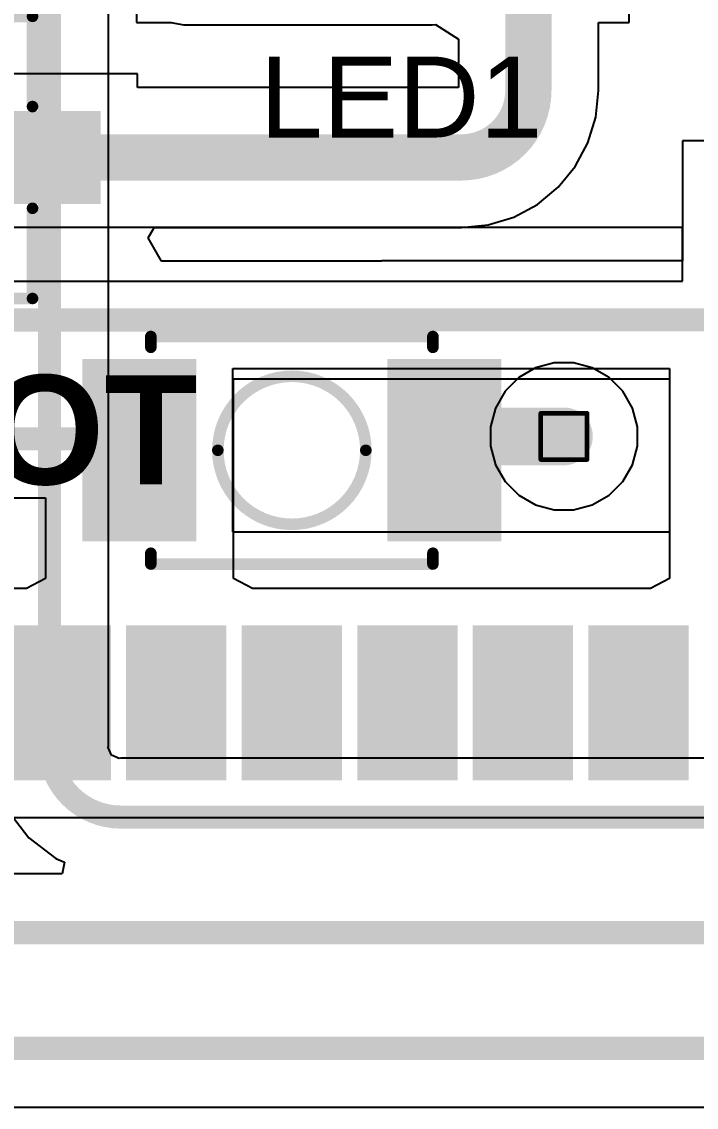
# Model space of a CAD drawing. Header units: inches. Extents: x -9 to 196, y -9 to 68.
# Drawn here: x 21.66 to 29.07, y 11.86 to 23.79 of the extents above; entities that cross this region are included whole.
import ezdxf

# ---------------------------------------------------------------- set-up
doc = ezdxf.new("R2010")
doc.units = ezdxf.units.IN
for name, color, linetype in [('Bottom Layer', 5, 'Continuous'), ('Drill Drawing', 1, 'Continuous'), ('Ground', 16, 'Continuous'), ('Power 3V3', 76, 'Continuous'), ('Top Layer', 1, 'Continuous'), ('Top Overlay', 2, 'Continuous'), ('Top Paste', 8, 'Continuous'), ('Top Solder', 216, 'Continuous'), ('Via Holes', 16, 'Continuous')]:
    doc.layers.add(name, color=color, linetype=linetype)
doc.styles.add('Arial', font='', dxfattribs={"height": 0.2})
doc.styles.add('Arial_Bold', font='', dxfattribs={"height": 0.2})
doc.styles.get('Arial').set_extended_font_data('Arial')
doc.styles.get('Arial_Bold').set_extended_font_data('Arial', bold=True)

# ---------------------------------------------------------------- blocks, each defined once
blk = doc.blocks.new('38_SMD_M______4')
at = {"layer": 'Top Layer'}
for points in [[(-1.07999911, -9.62999979), (-1.07999911, -8.13000025), (-0.1799983699999999, -8.13000025), (-0.1799983700000001, -9.62999979)], [(0.1900008899999999, -9.62999979), (0.1900008900000001, -8.13000025), (1.09000163, -8.13000025), (1.09000163, -9.62999979)], [(1.46000089, -9.62999979), (1.46000089, -8.13000025), (2.36000163, -8.13000025), (2.36000163, -9.62999979)], [(2.73000343, -9.629997249999999), (2.73000343, -8.12999771), (3.63000417, -8.12999771), (3.63000417, -9.629997249999999)], [(4.00000089, -9.62999979), (4.00000089, -8.13000025), (4.900001629999999, -8.13000025), (4.900001629999999, -9.62999979)], [(5.270000889999999, -9.62999979), (5.270000889999999, -8.13000025), (6.17000163, -8.13000025), (6.17000163, -9.62999979)]]:
    blk.add_hatch(color=1, dxfattribs=at).paths.add_polyline_path(points)
at = {"layer": 'Top Paste'}
for points in [[(-1.07999911, -9.62999979), (-1.07999911, -8.13000025), (-0.1799983699999999, -8.13000025), (-0.1799983700000001, -9.62999979)], [(0.1900008899999999, -9.62999979), (0.1900008900000001, -8.13000025), (1.09000163, -8.13000025), (1.09000163, -9.62999979)], [(1.46000089, -9.62999979), (1.46000089, -8.13000025), (2.36000163, -8.13000025), (2.36000163, -9.62999979)], [(2.73000343, -9.629997249999999), (2.73000343, -8.12999771), (3.63000417, -8.12999771), (3.63000417, -9.629997249999999)], [(4.00000089, -9.62999979), (4.00000089, -8.13000025), (4.900001629999999, -8.13000025), (4.900001629999999, -9.62999979)], [(5.270000889999999, -9.62999979), (5.270000889999999, -8.13000025), (6.17000163, -8.13000025), (6.17000163, -9.62999979)]]:
    blk.add_hatch(color=8, dxfattribs=at).paths.add_polyline_path(points)
at = {"layer": 'Top Solder'}
for points in [[(-1.18159911, -9.731599789999999), (-1.18159911, -8.02840025), (-0.07839836999999991, -8.02840025), (-0.07839837000000008, -9.731599789999999)], [(0.08840088999999993, -9.731599789999999), (0.08840089000000007, -8.02840025), (1.19160163, -8.02840025), (1.19160163, -9.731599789999999)], [(1.35840089, -9.731599789999999), (1.35840089, -8.02840025), (2.46160163, -8.02840025), (2.46160163, -9.731599789999999)], [(2.62840343, -9.73159725), (2.62840343, -8.02839771), (3.73160417, -8.02839771), (3.73160417, -9.73159725)], [(3.89840089, -9.731599789999999), (3.89840089, -8.02840025), (5.00160163, -8.02840025), (5.00160163, -9.731599789999999)], [(5.16840089, -9.731599789999999), (5.16840089, -8.02840025), (6.27160163, -8.02840025), (6.27160163, -9.731599789999999)]]:
    blk.add_hatch(color=216, dxfattribs=at).paths.add_polyline_path(points)
blk = doc.blocks.new('GT_TC032A_H015_L1_6')
at = {"layer": 'Top Layer'}
for points in [[(-2.20001338, 0.8999982), (-1.15000278, 0.8999982), (-1.15000278, -0.8999982), (-2.20001338, -0.8999982)], [(1.15000024, 0.8999982), (2.20001084, 0.8999982), (2.20001084, -0.8999982), (1.15000024, -0.8999982)]]:
    blk.add_hatch(color=1, dxfattribs=at).paths.add_polyline_path(points)
at = {"layer": 'Top Paste'}
for points in [[(-2.20001338, 0.8999982), (-1.15000278, 0.8999982), (-1.15000278, -0.8999982), (-2.20001338, -0.8999982)], [(1.15000024, 0.8999982), (2.20001084, 0.8999982), (2.20001084, -0.8999982), (1.15000024, -0.8999982)]]:
    blk.add_hatch(color=8, dxfattribs=at).paths.add_polyline_path(points)
at = {"layer": 'Top Solder'}
for points in [[(-2.30161338, 1.0015982), (-1.04840278, 1.0015982), (-1.04840278, -1.0015982), (-2.30161338, -1.0015982)], [(1.04840024, 1.0015982), (2.30161084, 1.0015982), (2.30161084, -1.0015982), (1.04840024, -1.0015982)]]:
    blk.add_hatch(color=216, dxfattribs=at).paths.add_polyline_path(points)
at = {"layer": 'Top Overlay'}
for points in [[(-1.5500096, 1.2500102, 0.127, 0.127, 0), (-1.5500096, 1.13114074, 0.127, 0.127, 0)], [(1.5500096, 1.2500102, 0.127, 0.127, 0), (-1.5500096, 1.2500102, 0.127, 0.127, 0)], [(1.55001214, 1.13113566, 0.127, 0.127, 0), (1.5500096, 1.2500102, 0.127, 0.127, 0)], [(-1.5500096, -1.13113312, 0.127, 0.127, 0), (-1.5500096, -1.2500102, 0.127, 0.127, 0)], [(1.55001214, -1.13113312, 0.127, 0.127, 0), (1.5500096, -1.2500102, 0.127, 0.127, 0)], [(1.5500096, -1.2500102, 0.127, 0.127, 0), (-1.5500096, -1.2500102, 0.127, 0.127, 0)]]:
    blk.add_lwpolyline(points, format="xyseb", dxfattribs=at)
for points in [[(-1.5817596, 1.2500102, 0.0635, 0.0635, 1), (-1.5182596, 1.2500102, 0.0635, 0.0635, 1)], [(-1.5817596, 1.2500102, 0.0635, 0.0635, 1), (-1.5182596, 1.2500102, 0.0635, 0.0635, 1)], [(1.5182596, 1.2500102, 0.0635, 0.0635, 1), (1.5817596, 1.2500102, 0.0635, 0.0635, 1)], [(1.5182596, 1.2500102, 0.0635, 0.0635, 1), (1.5817596, 1.2500102, 0.0635, 0.0635, 1)], [(-1.5817596, 1.13114074, 0.0635, 0.0635, 1), (-1.5182596, 1.13114074, 0.0635, 0.0635, 1)], [(1.51826214, 1.13113566, 0.0635, 0.0635, 1), (1.58176214, 1.13113566, 0.0635, 0.0635, 1)], [(0.81343246, 0, 0.127, 0.127, 1), (-0.8131835399999999, 0, 0.127, 0.127, 1)], [(-0.8449335399999999, 0, 0.0635, 0.0635, 1), (-0.78143354, 0, 0.0635, 0.0635, 1)], [(0.78168246, 0, 0.0635, 0.0635, 1), (0.8451824600000001, 0, 0.0635, 0.0635, 1)], [(-1.5817596, -1.13113312, 0.0635, 0.0635, 1), (-1.5182596, -1.13113312, 0.0635, 0.0635, 1)], [(1.51826214, -1.13113312, 0.0635, 0.0635, 1), (1.58176214, -1.13113312, 0.0635, 0.0635, 1)], [(-1.5817596, -1.2500102, 0.0635, 0.0635, 1), (-1.5182596, -1.2500102, 0.0635, 0.0635, 1)], [(-1.5817596, -1.2500102, 0.0635, 0.0635, 1), (-1.5182596, -1.2500102, 0.0635, 0.0635, 1)], [(1.5182596, -1.2500102, 0.0635, 0.0635, 1), (1.5817596, -1.2500102, 0.0635, 0.0635, 1)], [(1.5182596, -1.2500102, 0.0635, 0.0635, 1), (1.5817596, -1.2500102, 0.0635, 0.0635, 1)]]:
    blk.add_lwpolyline(points, format="xyseb", close=True, dxfattribs=at)
blk = doc.blocks.new('____23_26')
at = {"layer": 'Top Layer'}
for points in [[(-0.41000045, 1.46000089), (0.41000045, 1.46000089), (0.41000045, 0.54000019), (-0.41000045, 0.54000019)], [(-1.36000109, -0.54000019), (-0.54000019, -0.54000019), (-0.54000019, -1.46000089), (-1.36000109, -1.46000089)], [(0.54000019, -0.54000019), (1.36000109, -0.54000019), (1.36000109, -1.46000089), (0.54000019, -1.46000089)]]:
    blk.add_hatch(color=1, dxfattribs=at).paths.add_polyline_path(points)
at = {"layer": 'Top Paste'}
for points in [[(-0.41000045, 1.46000089), (0.41000045, 1.46000089), (0.41000045, 0.54000019), (-0.41000045, 0.54000019)], [(-1.36000109, -0.54000019), (-0.54000019, -0.54000019), (-0.54000019, -1.46000089), (-1.36000109, -1.46000089)], [(0.54000019, -0.54000019), (1.36000109, -0.54000019), (1.36000109, -1.46000089), (0.54000019, -1.46000089)]]:
    blk.add_hatch(color=8, dxfattribs=at).paths.add_polyline_path(points)
at = {"layer": 'Top Solder'}
for points in [[(-0.51160045, 1.56160089), (0.51160045, 1.56160089), (0.51160045, 0.43840019), (-0.51160045, 0.43840019)], [(-1.46160109, -0.43840019), (-0.43840019, -0.43840019), (-0.43840019, -1.56160089), (-1.46160109, -1.56160089)], [(0.43840019, -0.43840019), (1.46160109, -0.43840019), (1.46160109, -1.56160089), (0.43840019, -1.56160089)]]:
    blk.add_hatch(color=216, dxfattribs=at).paths.add_polyline_path(points)
at = {"layer": 'Top Overlay'}
for points in [[(-1.54940254, -0.5841999999999999, 0.127, 0.127, 0), (-1.5494, 0.8128, 0.127, 0.127, 0)], [(-0.5588, 0.8128, 0.127, 0.127, 0), (-1.5494, 0.8128, 0.127, 0.127, 0)], [(1.5494, 0.8128, 0.127, 0.127, 0), (0.5588, 0.8128, 0.127, 0.127, 0)], [(1.54940254, -0.5841999999999999, 0.127, 0.127, 0), (1.5494, 0.8128, 0.127, 0.127, 0)], [(0.3302, -0.7874, 0.127, 0.127, 0), (-0.3302, -0.7874, 0.127, 0.127, 0)], [(-1.6764, -1.2954, 0.127, 0.127, 0), (-1.6764, -1.0414, 0.127, 0.127, 0)], [(-1.5494, -1.1684, 0.127, 0.127, 0), (-1.6764, -1.0414, 0.127, 0.127, 0)], [(-1.6764, -1.2954, 0.127, 0.127, 0), (-1.5494, -1.1684, 0.127, 0.127, 0)]]:
    blk.add_lwpolyline(points, format="xyseb", dxfattribs=at)
for points in [[(-1.58115, 0.8128, 0.0635, 0.0635, 1), (-1.51765, 0.8128, 0.0635, 0.0635, 1)], [(-1.58115, 0.8128, 0.0635, 0.0635, 1), (-1.51765, 0.8128, 0.0635, 0.0635, 1)], [(-0.5905499999999999, 0.8128, 0.0635, 0.0635, 1), (-0.52705, 0.8128, 0.0635, 0.0635, 1)], [(0.52705, 0.8128, 0.0635, 0.0635, 1), (0.5905499999999999, 0.8128, 0.0635, 0.0635, 1)], [(1.51765, 0.8128, 0.0635, 0.0635, 1), (1.58115, 0.8128, 0.0635, 0.0635, 1)], [(1.51765, 0.8128, 0.0635, 0.0635, 1), (1.58115, 0.8128, 0.0635, 0.0635, 1)], [(-1.58115254, -0.5841999999999999, 0.0635, 0.0635, 1), (-1.51765254, -0.5841999999999999, 0.0635, 0.0635, 1)], [(1.51765254, -0.5841999999999999, 0.0635, 0.0635, 1), (1.58115254, -0.5841999999999999, 0.0635, 0.0635, 1)], [(-0.36195, -0.7874, 0.0635, 0.0635, 1), (-0.29845, -0.7874, 0.0635, 0.0635, 1)], [(0.29845, -0.7874, 0.0635, 0.0635, 1), (0.36195, -0.7874, 0.0635, 0.0635, 1)], [(-1.70815, -1.0414, 0.0635, 0.0635, 1), (-1.64465, -1.0414, 0.0635, 0.0635, 1)], [(-1.70815, -1.0414, 0.0635, 0.0635, 1), (-1.64465, -1.0414, 0.0635, 0.0635, 1)], [(-1.58115, -1.1684, 0.0635, 0.0635, 1), (-1.51765, -1.1684, 0.0635, 0.0635, 1)], [(-1.58115, -1.1684, 0.0635, 0.0635, 1), (-1.51765, -1.1684, 0.0635, 0.0635, 1)], [(-1.70815, -1.2954, 0.0635, 0.0635, 1), (-1.64465, -1.2954, 0.0635, 0.0635, 1)], [(-1.70815, -1.2954, 0.0635, 0.0635, 1), (-1.64465, -1.2954, 0.0635, 0.0635, 1)]]:
    blk.add_lwpolyline(points, format="xyseb", close=True, dxfattribs=at)

msp = doc.modelspace()

# ---------------------------------------------------------------- hatches: boundary and pattern name
at = {"layer": 'Bottom Layer'}
h = msp.add_hatch(color=5, dxfattribs=at)
edge = h.paths.add_edge_path()
edge.add_arc((27.61621604, 19.23351754), 0.2999994, 0, 360)
at = {"layer": 'Ground'}
h = msp.add_hatch(color=16, dxfattribs=at)
edge = h.paths.add_edge_path()
edge.add_arc((27.61621604, 19.23351754), 0.2999994, 0, 360)
at = {"layer": 'Power 3V3'}
h = msp.add_hatch(color=76, dxfattribs=at)
edge = h.paths.add_edge_path()
edge.add_arc((27.61621604, 19.23351754), 0.2999994, 0, 360)
at = {"layer": 'Top Layer'}
h = msp.add_hatch(color=1, dxfattribs=at)
edge = h.paths.add_edge_path()
edge.add_arc((27.61621604, 19.23351754), 0.2999994, 0, 360)
at = {"layer": 'Via Holes'}
h = msp.add_hatch(color=7, dxfattribs=at)
edge = h.paths.add_edge_path()
edge.add_arc((27.61621604, 19.23351754), 0.1499997, 0, 360)

# ---------------------------------------------------------------- linework, layer by layer
at = {"layer": 'Drill Drawing'}
for points in [[(27.36221604, 19.48751754, 0.0508, 0.0508, 0), (27.87021604, 19.48751754, 0.0508, 0.0508, 0)], [(27.36221604, 18.97951754, 0.0508, 0.0508, 0), (27.36221604, 19.48751754, 0.0508, 0.0508, 0)], [(27.87021604, 18.97951754, 0.0508, 0.0508, 0), (27.87021604, 19.48751754, 0.0508, 0.0508, 0)], [(27.36221604, 18.97951754, 0.0508, 0.0508, 0), (27.87021604, 18.97951754, 0.0508, 0.0508, 0)]]:
    msp.add_lwpolyline(points, format="xyseb", dxfattribs=at)
for points in [[(27.34951604, 19.48751754, 0.0254, 0.0254, 1), (27.37491604, 19.48751754, 0.0254, 0.0254, 1)], [(27.34951604, 19.48751754, 0.0254, 0.0254, 1), (27.37491604, 19.48751754, 0.0254, 0.0254, 1)], [(27.85751604, 19.48751754, 0.0254, 0.0254, 1), (27.88291604, 19.48751754, 0.0254, 0.0254, 1)], [(27.85751604, 19.48751754, 0.0254, 0.0254, 1), (27.88291604, 19.48751754, 0.0254, 0.0254, 1)], [(27.34951604, 18.97951754, 0.0254, 0.0254, 1), (27.37491604, 18.97951754, 0.0254, 0.0254, 1)], [(27.34951604, 18.97951754, 0.0254, 0.0254, 1), (27.37491604, 18.97951754, 0.0254, 0.0254, 1)], [(27.85751604, 18.97951754, 0.0254, 0.0254, 1), (27.88291604, 18.97951754, 0.0254, 0.0254, 1)], [(27.85751604, 18.97951754, 0.0254, 0.0254, 1), (27.88291604, 18.97951754, 0.0254, 0.0254, 1)]]:
    msp.add_lwpolyline(points, format="xyseb", close=True, dxfattribs=at)
at = {"layer": 'Power 3V3'}
for p, q in [((22.61046024, 15.83394344), (22.61046024, 28.24740096)), ((27.50984084, 20.04151694), (27.3043396, 19.98645228)), ((27.72259124, 20.04151694), (27.50984084, 20.04151694)), ((27.92809248, 19.98645228), (27.72259124, 20.04151694)), ((27.3043396, 19.98645228), (27.12009308, 19.88007708)), ((28.112339, 19.88007708), (27.92809248, 19.98645228)), ((27.12009308, 19.88007708), (26.9696565, 19.7296405)), ((28.26277558, 19.7296405), (28.112339, 19.88007708)), ((26.9696565, 19.7296405), (26.8632813, 19.54539398)), ((28.36915078, 19.54539398), (28.26277558, 19.7296405)), ((26.8632813, 19.54539398), (26.80821664, 19.33989274)), ((28.42421544, 19.33989274), (28.36915078, 19.54539398)), ((26.80821664, 19.33989274), (26.80821664, 19.12714234)), ((28.42421544, 19.12714234), (28.42421544, 19.33989274)), ((26.80821664, 19.12714234), (26.8632813, 18.9216411)), ((28.36915078, 18.9216411), (28.42421544, 19.12714234)), ((26.8632813, 18.9216411), (26.9696565, 18.73739458)), ((28.26277558, 18.73739458), (28.36915078, 18.9216411)), ((26.9696565, 18.73739458), (27.12009308, 18.586958)), ((28.112339, 18.586958), (28.26277558, 18.73739458)), ((27.12009308, 18.586958), (27.3043396, 18.4805828)), ((27.92809248, 18.4805828), (28.112339, 18.586958)), ((27.3043396, 18.4805828), (27.50984084, 18.42551814)), ((27.50984084, 18.42551814), (27.72259124, 18.42551814)), ((27.72259124, 18.42551814), (27.92809248, 18.4805828)), ((22.6069398, 15.81624726), (22.61046024, 15.83394344)), ((22.64236264, 15.73073054), (22.6069398, 15.81624726)), ((22.72787936, 15.6953077), (22.64236264, 15.73073054)), ((22.74557554, 15.69882814), (22.72787936, 15.6953077)), ((33.71161914, 15.69882814), (22.74557554, 15.69882814)), ((21.50734332, 15.11905028), (21.73456156, 14.82292946)), ((21.73456156, 14.82292946), (22.03068238, 14.59571122)), ((22.03068238, 14.59571122), (22.12696616, 14.55582814)), ((22.12696616, 14.55582814), (22.10170332, 14.42882814)), ((22.10170332, 14.42882814), (18.44130932, 14.42882814)), ((21.3951439, 11.86311064), (39.07443797999999, 11.86311064))]:
    msp.add_line(p, q, dxfattribs=at)
for points in [[(21.96301932, 15.83394344, 0.254, 0.254, 0), (21.96301932, 28.74199738, 0.254, 0.254, 0)], [(22.74557554, 15.05138722, 0.254, 0.254, -0.4142135623730951), (21.96301932, 15.83394344, 0.254, 0.254, 0)], [(22.74557554, 15.05138722, 0.254, 0.254, 0), (35.23781624, 15.05138722, 0.254, 0.254, 0)], [(18.44130932, 13.78138722, 0.254, 0.254, 0), (35.23781624, 13.78138722, 0.254, 0.254, 0)], [(20.71076122, 12.51055156, 0.254, 0.254, 0), (39.49055094, 12.51055156, 0.254, 0.254, 0)]]:
    msp.add_lwpolyline(points, format="xyseb", dxfattribs=at)
for points in [[(21.89951932, 15.83394344, 0.127, 0.127, 1), (22.02651932, 15.83394344, 0.127, 0.127, 1)], [(21.89951932, 15.83394344, 0.127, 0.127, 1), (22.02651932, 15.83394344, 0.127, 0.127, 1)], [(22.68207554, 15.05138722, 0.127, 0.127, 1), (22.80907554, 15.05138722, 0.127, 0.127, 1)], [(22.68207554, 15.05138722, 0.127, 0.127, 1), (22.80907554, 15.05138722, 0.127, 0.127, 1)]]:
    msp.add_lwpolyline(points, format="xyseb", close=True, dxfattribs=at)
at = {"layer": 'Top Layer'}
for p, q in [((28.33400734, 23.78199714), (28.33400734, 25.13199698)), ((22.91801106, 24.23628884), (22.91801106, 23.78199714)), ((22.91801106, 23.78199714), (23.29813984, 23.78199714)), ((23.29813984, 23.78199714), (23.33705772, 23.77426284)), ((23.33705772, 23.77426284), (23.44075576, 23.7536355)), ((23.44075576, 23.7536355), (26.17001624, 23.7536355)), ((26.17001624, 23.7536355), (26.20342994, 23.76028268)), ((26.20342994, 23.76028268), (26.45743248, 23.59653904)), ((27.9945846, 23.03500854), (27.9945846, 23.78199714)), ((27.9945846, 23.78199714), (28.33400734, 23.78199714)), ((26.45743248, 23.59653904), (26.45743248, 23.0671116)), ((22.9310184, 23.21653472), (21.18501986, 23.21653472)), ((22.9310184, 23.0671116), (22.9310184, 23.21653472)), ((26.45743248, 23.0671116), (22.9310184, 23.0671116)), ((27.9663271, 22.741255), (27.99526024, 23.03500854)), ((27.99526024, 23.03500854), (27.9945846, 23.03500854)), ((27.88064274, 22.45879176), (27.9663271, 22.741255)), ((27.741499, 22.19847224), (27.88064274, 22.45879176)), ((29.16276108, 22.48088722), (28.921202, 22.48088722)), ((28.921202, 22.48088722), (28.921202, 21.16195666)), ((27.55424258, 21.9703015), (27.741499, 22.19847224)), ((27.32607184, 21.78304508), (27.55424258, 21.9703015)), ((27.06575232, 21.64390134), (27.32607184, 21.78304508)), ((26.78328908, 21.55821698), (27.06575232, 21.64390134)), ((28.921202, 21.52995948), (18.28599594, 21.52995948)), ((23.0468805, 21.41383068), (23.10399748, 21.51508016)), ((23.10399748, 21.51508016), (23.12312876, 21.52995948)), ((23.12312876, 21.52995948), (26.48953554, 21.52995948)), ((26.48953554, 21.52928384), (26.78328908, 21.55821698)), ((26.48953554, 21.52995948), (26.48953554, 21.52928384)), ((28.921202, 20.93853318), (28.921202, 21.52995948)), ((23.19522158, 21.15982814), (23.0468805, 21.41383068)), ((25.60769834, 21.15982814), (23.19522158, 21.15982814)), ((25.61839935999999, 21.16195666), (25.60769834, 21.15982814)), ((28.921202, 21.16195666), (25.61839935999999, 21.16195666)), ((18.28599594, 20.93853318), (28.921202, 20.93853318)), ((23.9776, 18.1864), (23.9776, 19.98111574)), ((23.9776, 19.98111574), (28.7771967, 19.98111574)), ((28.7771967, 19.98111574), (28.7771967, 18.18111934)), ((23.98421162, 17.81798824), (23.98421162, 19.8649463)), ((23.98421162, 19.8649463), (25.61627084, 19.8649463)), ((25.61627084, 19.8649463), (25.62697186, 19.86707482)), ((25.62697186, 19.86707482), (28.7771967, 19.86707482)), ((28.7771967, 19.86707482), (28.7771967, 17.81798824)), ((19.69070992, 18.5585354), (21.91820102, 18.5585354)), ((21.91820102, 18.5585354), (21.91819848, 17.67312188)), ((23.98421162, 18.18111934), (23.9776, 18.1864)), ((28.7771967, 18.18111934), (23.98421162, 18.18111934)), ((23.98421416, 17.67312188), (23.98421162, 17.81798824)), ((28.7771967, 17.81798824), (28.77719416, 17.67312188)), ((21.91819848, 17.67312188), (21.7094054, 17.5639857)), ((24.19300724, 17.5639857), (23.98421416, 17.67312188)), ((28.77719416, 17.67312188), (28.56840108, 17.5639857)), ((21.7094054, 17.5639857), (21.1282153, 17.5639857)), ((24.3142135, 17.5639857), (24.19300724, 17.5639857)), ((24.3142135, 17.56398316), (24.3142135, 17.5639857)), ((24.9382153, 17.56398316), (24.3142135, 17.56398316)), ((28.56840108, 17.5639857), (24.9382153, 17.5639857)), ((24.9382153, 17.5639857), (24.9382153, 17.56398316)), ((21.1282153, 15.0479887), (23.66821276, 15.0479887)), ((23.66821276, 15.0479887), (23.66821276, 15.04798616)), ((23.66821276, 15.04798616), (25.58421096, 15.04798616)), ((25.58421096, 15.04798616), (25.58421096, 15.0479887)), ((25.58421096, 15.0479887), (30.01821276, 15.0479887))]:
    msp.add_line(p, q, dxfattribs=at)
for points in [[(27.22600854, 23.03500854, 0.508, 0.508, 0), (27.22600854, 24.76499746, 0.508, 0.508, 0)], [(27.22600854, 23.03500854, 0.508, 0.508, -0.4142135623730951), (26.48953554, 22.29853554, 0.508, 0.508, 0)], [(21.96301932, 22.29853554, 0.508, 0.508, 0), (26.48953554, 22.29853554, 0.508, 0.508, 0)], [(16.37636044, 20.51238722, 0.254, 0.254, 0), (25.61627084, 20.51238722, 0.254, 0.254, 0)], [(25.61627084, 20.51238722, 0.254, 0.254, 0), (25.61839935999999, 20.51451574, 0.254, 0.254, 0)], [(25.61839935999999, 20.51451574, 0.254, 0.254, 0), (29.810202, 20.51451574, 0.254, 0.254, 0)], [(26.30121994, 19.23351754, 0.635, 0.635, 0), (27.61621604, 19.23351754, 0.635, 0.635, 0)], [(19.51163992, 19.20597632, 0.254, 0.254, 0), (22.95120632, 19.20597632, 0.254, 0.254, 0)]]:
    msp.add_lwpolyline(points, format="xyseb", dxfattribs=at)
for points in [[(27.09900854, 23.03500854, 0.254, 0.254, 1), (27.35300854, 23.03500854, 0.254, 0.254, 1)], [(27.09900854, 23.03500854, 0.254, 0.254, 1), (27.35300854, 23.03500854, 0.254, 0.254, 1)], [(21.83601932, 22.29853554, 0.254, 0.254, 1), (22.09001932, 22.29853554, 0.254, 0.254, 1)], [(26.36253554, 22.29853554, 0.254, 0.254, 1), (26.61653554, 22.29853554, 0.254, 0.254, 1)], [(26.36253554, 22.29853554, 0.254, 0.254, 1), (26.61653554, 22.29853554, 0.254, 0.254, 1)], [(25.55277084, 20.51238722, 0.127, 0.127, 1), (25.67977084, 20.51238722, 0.127, 0.127, 1)], [(25.55277084, 20.51238722, 0.127, 0.127, 1), (25.67977084, 20.51238722, 0.127, 0.127, 1)], [(25.55489936, 20.51451574, 0.127, 0.127, 1), (25.68189936, 20.51451574, 0.127, 0.127, 1)], [(25.55489936, 20.51451574, 0.127, 0.127, 1), (25.68189936, 20.51451574, 0.127, 0.127, 1)], [(26.14246994, 19.23351754, 0.3175, 0.3175, 1), (26.45996994, 19.23351754, 0.3175, 0.3175, 1)], [(27.45746604, 19.23351754, 0.3175, 0.3175, 1), (27.77496604, 19.23351754, 0.3175, 0.3175, 1)], [(22.88770632, 19.20597632, 0.127, 0.127, 1), (23.01470632, 19.20597632, 0.127, 0.127, 1)]]:
    msp.add_lwpolyline(points, format="xyseb", close=True, dxfattribs=at)

# ---------------------------------------------------------------- block references
for name, p, rotation in [('____23_26', (20.96301878, 22.29853554), 270), ('GT_TC032A_H015_L1_6', (24.62621186, 19.08111754), 180), ('38_SMD_M______4', (27.80621566, 7.42598718), 180)]:
    msp.add_blockref(name, p, dxfattribs=dict(rotation=rotation))

# ---------------------------------------------------------------- texts
at = {"layer": 'Top Overlay'}
for s, height, style, p in [('LED1', 0.889, 'Arial', (24.2744117, 22.51724478)), ('BOOT', 1.20000014, 'Arial_Bold', (18.74824546, 18.70633038))]:
    msp.add_text(s, height=height, dxfattribs=dict(at, style=style)).set_placement(p)

doc.saveas('drawing.dxf')
